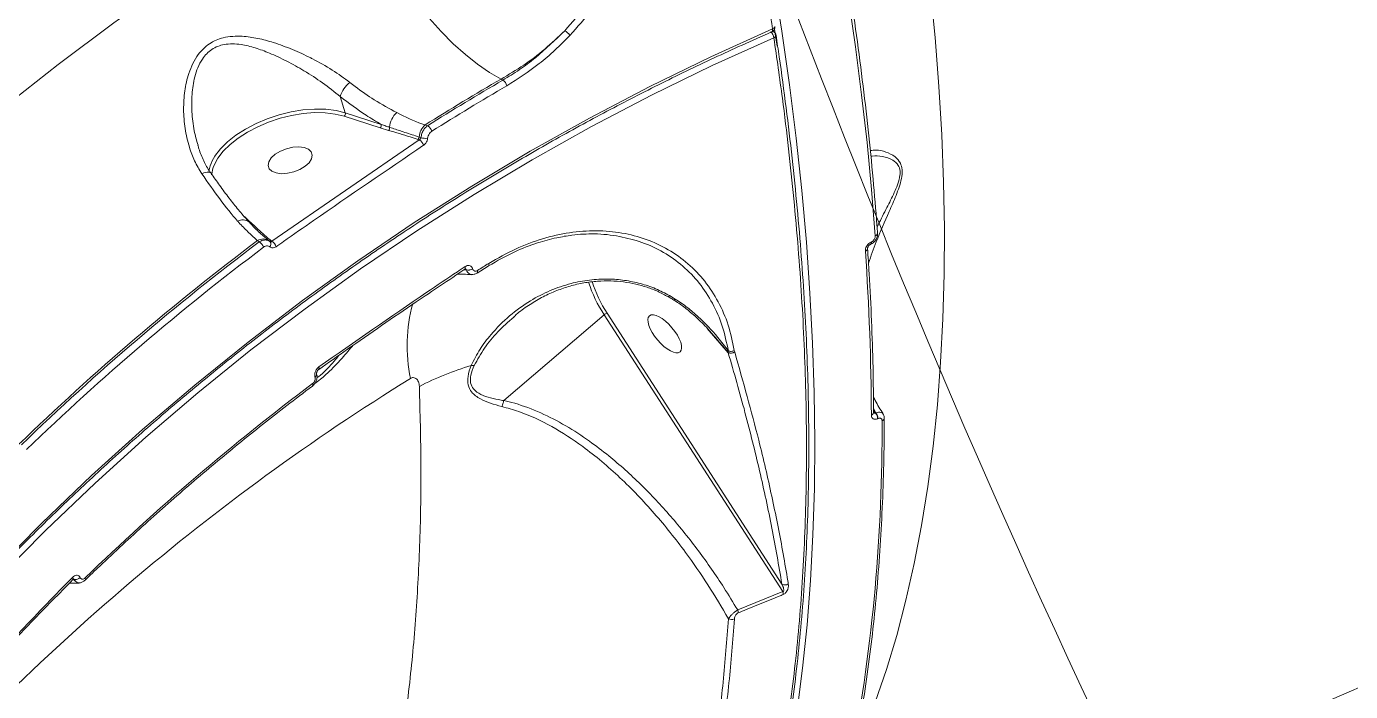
# Model space of a CAD drawing. Header units: millimetres. Extents: x -6104 to 7803, y -6013 to 4803.
# Drawn here: x 959.1 to 1220.1, y 1708.9 to 1840 of the extents above; entities that cross this region are included whole.
import ezdxf

# ---------------------------------------------------------------- set-up
doc = ezdxf.new("R2010")
doc.units = ezdxf.units.MM
doc.layers.add('DIKOM_ОБЪЕКТ', color=7, linetype='Continuous')

msp = doc.modelspace()

# ---------------------------------------------------------------- linework, layer by layer
at = {"layer": 'DIKOM_ОБЪЕКТ', "color": 7, "linetype": 'Continuous', "lineweight": 15}
for p, q in [((1105.984, 1838.947), (1105.994, 1838.951)), ((1106.188, 1839.075), (1106.36, 1838.973)), ((1106.669, 1838.498), (1107.022, 1836.104)), ((1106.835, 1838.274), (1106.837, 1838.262)), ((1052.607, 1829.649), (1052.972, 1829.433)), ((1020.911, 1826.188), (1021.904, 1822.986)), ((1021.12, 1822.481), (1021.696, 1822.311)), ((1021.696, 1822.311), (1028.777, 1820.025)), ((1028.985, 1820.701), (1021.904, 1822.986)), ((1028.777, 1820.025), (1030.428, 1819.525)), ((1038.136, 1820.444), (1037.668, 1820.597)), ((1036.493, 1817.662), (1007.393, 1797.65)), ((1036.237, 1817.745), (1036.493, 1817.662)), ((1002.651, 1801.959), (1002.008, 1802.515)), ((1003.642, 1801.05), (1002.651, 1801.959)), ((1005.672, 1798.794), (1006.888, 1797.721)), ((1076.324, 1798.546), (1075.965, 1798.599)), ((1004.59, 1797.786), (1004.896, 1797.52)), ((1006.888, 1797.721), (1007.069, 1797.564)), ((1007.393, 1797.65), (1007.336, 1797.699)), ((1125.465, 1797.045), (1125.42, 1797.025)), ((1125.629, 1797.523), (1125.584, 1797.504)), ((1045.77, 1791.993), (1045.263, 1792.003)), ((1045.421, 1792.109), (1045.764, 1792.014)), ((1045.476, 1792.174), (1045.462, 1792.164)), ((1045.764, 1792.014), (1045.77, 1791.993)), ((1047.016, 1792.215), (1047.01, 1792.237)), ((1050.103, 1792.773), (1047.874, 1791.387)), ((1086.964, 1786.245), (1085.825, 1786.931)), ((1053.146, 1766.246), (1072.95, 1783.163)), ((1055.107, 1782.682), (1055.241, 1782.806)), ((1072.95, 1783.163), (1108.142, 1728.578)), ((1107.983, 1730.056), (1073.548, 1783.467)), ((1093.268, 1780.46), (1097.398, 1775.686)), ((1381.562, 1778.884), (1112.67, 1662.432)), ((1096.613, 1776.623), (1097.38, 1775.714)), ((1097.424, 1776.013), (1097.38, 1775.714)), ((1097.38, 1775.714), (1097.398, 1775.686)), ((1098.659, 1775.857), (1098.595, 1776.123)), ((1098.67, 1775.823), (1098.659, 1775.857)), ((1016.646, 1772.37), (1016.631, 1772.359)), ((1015.929, 1770.886), (1015.935, 1770.865)), ((1126.038, 1764.726), (1126.523, 1763.793)), ((1126.457, 1763.764), (1126.043, 1764.326)), ((1126.05, 1763.879), (1126.049, 1763.853)), ((1126.523, 1763.793), (1126.457, 1763.764)), ((1126.852, 1762.66), (1126.918, 1762.688)), ((968.2, 1730.99), (968.194, 1730.984)), ((968.464, 1730.916), (968.215, 1730.9)), ((968.217, 1730.972), (968.454, 1730.935)), ((968.454, 1730.935), (968.464, 1730.916)), ((969.659, 1731.336), (969.65, 1731.355)), ((970.622, 1730.828), (970.615, 1730.819)), ((1108.142, 1728.578), (1099.26, 1724.946))]:
    msp.add_line(p, q, dxfattribs=at)
at = {"layer": 'DIKOM_ОБЪЕКТ', "color": 7, "linetype": 'Continuous', "lineweight": 15, "flags": 128}
for points in [[(1116.002, 1874.942), (1117.857, 1865.084), (1119.555, 1855.307), (1121.095, 1845.617), (1122.477, 1836.021), (1123.699, 1826.526), (1124.76, 1817.138), (1125.661, 1807.865), (1126.399, 1798.711)], [(1022.055, 1870.646), (1010.336, 1863.625), (998.791, 1856.297), (987.428, 1848.664), (976.253, 1840.732), (965.271, 1832.504), (954.488, 1823.986), (943.911, 1815.182), (933.545, 1806.097), (923.396, 1796.736), (913.469, 1787.103), (903.771, 1777.205), (894.306, 1767.046), (885.079, 1756.633), (876.096, 1745.97)], [(1022.055, 1870.646), (1023.245, 1867.287), (1024.628, 1863.891), (1026.19, 1860.487), (1027.919, 1857.108), (1029.798, 1853.784), (1031.81, 1850.545), (1033.936, 1847.421), (1036.157, 1844.44), (1038.453, 1841.63), (1040.803, 1839.016), (1043.186, 1836.622), (1045.579, 1834.47), (1047.962, 1832.58), (1050.312, 1830.968), (1052.607, 1829.649)], [(1110.997, 1705.132), (1112.072, 1713.457), (1112.95, 1722.005), (1113.629, 1730.767), (1114.11, 1739.736), (1114.391, 1748.905), (1114.472, 1758.265), (1114.354, 1767.81), (1114.035, 1777.531), (1113.518, 1787.42), (1112.801, 1797.468), (1111.886, 1807.667), (1110.774, 1818.009), (1109.465, 1828.484), (1107.96, 1839.084), (1106.261, 1849.801)], [(1118.705, 1689.134), (1121.408, 1694.643), (1123.989, 1700.552), (1126.385, 1706.738), (1128.592, 1713.193), (1130.61, 1719.913), (1132.435, 1726.89), (1134.067, 1734.119), (1135.504, 1741.593), (1136.744, 1749.304), (1137.787, 1757.246), (1138.631, 1765.411), (1139.276, 1773.792), (1139.72, 1782.381), (1139.964, 1791.169), (1140.008, 1800.149), (1139.851, 1809.312), (1139.493, 1818.65), (1138.935, 1828.154), (1138.178, 1837.816), (1137.221, 1847.625)], [(1106.134, 1839.539), (1093.947, 1834.025), (1081.916, 1828.165), (1070.05, 1821.962), (1058.356, 1815.42), (1046.842, 1808.544), (1035.515, 1801.337), (1024.383, 1793.805), (1013.453, 1785.952), (1002.732, 1777.785), (992.227, 1769.307), (981.946, 1760.525), (971.895, 1751.444), (962.08, 1742.07), (952.508, 1732.41), (943.185, 1722.47), (934.117, 1712.256), (925.311, 1701.775), (916.772, 1691.034), (908.505, 1680.04), (900.517, 1668.8), (892.812, 1657.321)], [(893.718, 1656.115), (901.4, 1667.559), (909.364, 1678.766), (917.606, 1689.727), (926.12, 1700.436), (934.899, 1710.885), (943.94, 1721.068), (953.234, 1730.979), (962.777, 1740.61), (972.563, 1749.955), (982.584, 1759.008), (992.834, 1767.764), (1003.307, 1776.216), (1013.996, 1784.36), (1024.893, 1792.189), (1035.992, 1799.698), (1047.284, 1806.883), (1058.764, 1813.739), (1070.423, 1820.261), (1082.254, 1826.446), (1094.248, 1832.288), (1106.399, 1837.785)], [(1105.994, 1838.951), (1106.001, 1838.955), (1106.068, 1839.015), (1106.116, 1839.107), (1106.144, 1839.228), (1106.15, 1839.374), (1106.134, 1839.539)], [(1106.134, 1839.539), (1106.284, 1839.615), (1106.408, 1839.7), (1106.5, 1839.792), (1106.557, 1839.887), (1106.576, 1839.98), (1106.572, 1840.022)], [(1106.837, 1838.262), (1106.84, 1838.228), (1106.821, 1838.134), (1106.764, 1838.039), (1106.672, 1837.947), (1106.549, 1837.861), (1106.399, 1837.785)], [(1106.518, 1839.504), (1106.586, 1839.055), (1106.634, 1838.733)], [(996.061, 1812.655), (996.792, 1814.013), (997.849, 1815.396), (999.195, 1816.74), (1000.8, 1818.016), (1002.628, 1819.196), (1004.641, 1820.254), (1006.793, 1821.167), (1009.038, 1821.915), (1011.327, 1822.482), (1013.609, 1822.855), (1015.834, 1823.025), (1017.954, 1822.99), (1019.922, 1822.75), (1021.12, 1822.481)], [(1021.904, 1822.986), (1020.075, 1823.44), (1018.045, 1823.687), (1015.859, 1823.723), (1013.564, 1823.547), (1011.211, 1823.163), (1008.851, 1822.579), (1006.536, 1821.807), (1004.316, 1820.866), (1002.241, 1819.774), (1000.355, 1818.557), (998.7, 1817.242), (997.312, 1815.855), (996.868, 1815.324)], [(1013.964, 1812.441), (1014.751, 1813.155), (1015.236, 1813.907), (1015.38, 1814.637), (1015.172, 1815.286), (1014.627, 1815.8), (1013.791, 1816.138), (1012.731, 1816.273), (1011.533, 1816.194), (1010.293, 1815.907), (1009.113, 1815.436), (1008.088, 1814.818), (1007.301, 1814.104), (1006.816, 1813.352), (1006.671, 1812.622), (1006.88, 1811.973), (1007.424, 1811.459), (1008.261, 1811.121), (1009.321, 1810.985), (1010.519, 1811.065), (1011.759, 1811.351), (1012.939, 1811.823), (1013.964, 1812.441)], [(995.428, 1811.079), (995.389, 1811.124), (995.22, 1811.238), (994.988, 1811.298), (994.701, 1811.301), (994.369, 1811.248), (994.003, 1811.141), (993.616, 1810.984)], [(1045.52, 1792.67), (1045.553, 1792.524), (1045.562, 1792.395), (1045.547, 1792.288), (1045.508, 1792.207), (1045.476, 1792.174)], [(1047.955, 1791.902), (1047.981, 1791.77), (1047.987, 1791.652), (1047.976, 1791.55), (1047.947, 1791.467), (1047.9, 1791.406), (1047.875, 1791.387)], [(1086.964, 1786.245), (1086.823, 1786.107), (1086.725, 1786.046), (1086.685, 1786.049)], [(1016.697, 1772.87), (1016.729, 1772.723), (1016.736, 1772.593), (1016.718, 1772.485), (1016.676, 1772.402), (1016.646, 1772.37)], [(1015.468, 1769.585), (1015.501, 1769.459), (1015.514, 1769.345), (1015.508, 1769.246), (1015.483, 1769.167), (1015.439, 1769.107), (1015.429, 1769.099)], [(968.163, 1731.413), (968.215, 1731.284), (968.241, 1731.169), (968.238, 1731.074), (968.208, 1731.001), (968.2, 1730.99)]]:
    msp.add_lwpolyline(points, dxfattribs=at)
at = {"layer": 'DIKOM_ОБЪЕКТ', "color": 7, "linetype": 'Continuous', "lineweight": 15}
for centre, radius, start, end in [((2974.096, 2552.252), 1993.829, 183.254697, 206.06661), ((1063.494, 1836.275), 3.358, 36.41647, 60.15383), ((1104.577, 1837.546), 1.837, 7.46925, 51.70825), ((1105.585, 1839.863), 1, 293.52599, 8.64838), ((1106.052, 1838.454), 0.604, 59.3229, 79.44372), ((1105.848, 1838.114), 1, 36.91839, 59.21165), ((1105.848, 1838.114), 1, 8.4956, 36.91839), ((1026.515, 1824.452), 5.867, 129.29759, 162.78767), ((1297.498, 1408.627), 487.063, 120.18476, 122.23962), ((1297.903, 1408.408), 487.087, 120.18872, 122.22931), ((1298.08, 1408.349), 485.871, 120.18859, 122.22972), ((1051.92, 1827.849), 1.901, 14.46216, 56.41013), ((1021.254, 1822.817), 0.672, 311.16576, 14.61315), ((1034.683, 1819.946), 4.047, 130.39298, 177.34652), ((1028.334, 1820.531), 0.672, 311.15942, 14.6195), ((1029.95, 1820.033), 0.698, 313.2492, 8.24127), ((1039.849, 1818.002), 3.39, 130.03024, 176.41404), ((1037.111, 1818.816), 1.924, 16.2977, 57.81862), ((1035.785, 1818.256), 0.682, 311.4743, 356.47827), ((1035.446, 1815.965), 1.994, 18.1671, 58.33639), ((1037.81, 1821.173), 3.229, 252.28337, 275.71824), ((1003.25, 1809.859), 8.402, 139.42665, 168.94791), ((1002.04, 1810.063), 6.517, 156.56403, 174.03805), ((1001.722, 1799.99), 1.898, 51.07866, 122.47273), ((1003.425, 1801.472), 0.474, 262.0118, 297.24955), ((1126.255, 1799.276), 0.583, 284.34557, 354.62631), ((1304.467, 1399.055), 498.912, 126.94603, 134.06111), ((1304.729, 1399.08), 498.652, 126.96203, 134.04512), ((1304.965, 1398.921), 497.553, 126.9621, 134.04498), ((1005.691, 1796.069), 2.04, 54.06898, 122.68128), ((1003.935, 1795.784), 1.984, 20.61291, 61.03063), ((1007.129, 1798.049), 0.406, 233.74929, 300.63707), ((1006.431, 1797.071), 0.807, 319.74543, 37.66917), ((1006.451, 1795.988), 1.91, 18.37137, 60.45688), ((1124.292, 1796.29), 0.578, 284.02942, 355.05477), ((1125.143, 1797.389), 0.456, 307.05413, 14.59781), ((1125.183, 1797.409), 0.461, 308.18744, 14.38058), ((1297.121, 1393.902), 469.561, 121.72769, 122.04835), ((632.721, 1761.585), 492.896, 0.20468, 3.97218), ((1046.132, 1793.556), 1.584, 256.57433, 303.67009), ((1046.138, 1793.534), 1.584, 256.56942, 303.67158), ((1093.945, 1797.153), 25.229, 197.43859, 213.6783), ((1093.704, 1796.936), 24.242, 197.35288, 213.75226), ((1065.581, 1777.119), 31.494, 164.79835, 191.91635), ((1073.793, 1782.244), 1.247, 101.34707, 132.55714), ((1097.896, 1776.895), 1.288, 246.42117, 306.33424), ((1097.912, 1776.892), 1.311, 246.92501, 305.31245), ((1065.809, 1711.05), 64.973, 107.07558, 116.81112), ((1047.051, 1775.11), 1.977, 260.68132, 277.94963), ((1276.698, 1380.322), 459.196, 121.79359, 138.92734), ((1015.66, 1771.411), 0.59, 297.11459, 6.89881), ((1015.664, 1771.392), 0.593, 297.20446, 6.1499), ((1299.486, 1391.663), 472.749, 126.92568, 134.08145), ((780.388, 1760.286), 347.344, 349.39514, 0.32293), ((1125.423, 1763.947), 0.631, 287.57419, 352.8121), ((1124.831, 1762.56), 2.023, 2.84042, 36.53774), ((1124.898, 1762.588), 2.022, 2.83491, 36.55421), ((1127.553, 1762.831), 0.612, 286.42138, 353.77548), ((968.625, 1732.36), 1.435, 263.17044, 315.56733), ((968.634, 1732.342), 1.436, 263.17317, 315.55952), ((970.263, 1731.03), 0.413, 330.62755, 34.30112), ((1108.605, 1731.112), 1.226, 239.54676, 301.39649), ((1106.713, 1728.11), 1.504, 354.73631, 18.1284), ((1098.081, 1724.426), 1.372, 242.57332, 293.21035), ((1097.858, 1724.448), 1.487, 356.11403, 19.54314)]:
    msp.add_arc(centre, radius, start, end, dxfattribs=at)
at = {"layer": 'DIKOM_ОБЪЕКТ', "color": 7, "linetype": 'Continuous', "lineweight": 15, "extrusion": (0, 0, -1)}
msp.add_ellipse((1084.882, 1779.406), major_axis=(-3.012, 3.564), ratio=0.4016192, dxfattribs=at)
at = {"layer": 'DIKOM_ОБЪЕКТ', "color": 7, "linetype": 'Continuous', "lineweight": 15}
for points, knots in [([(741.67, 2368.208), (744.458, 2368.221), (750.977, 2368.253), (761.711, 2366.826), (773.75, 2364.152), (786.017, 2360.216), (798.447, 2355.114), (810.995, 2348.896), (823.864, 2341.467), (837.023, 2332.798), (850.432, 2322.891), (863.796, 2311.963), (877.07, 2300.077), (890.212, 2287.312), (903.436, 2273.462), (916.699, 2258.528), (929.955, 2242.536), (942.76, 2226.036), (955.083, 2209.134), (966.91, 2191.941), (978.58, 2173.974), (990.05, 2155.26), (1001.278, 2135.845), (1012.166, 2115.882), (1022.673, 2095.423), (1032.764, 2074.53), (1042.468, 2053.13), (1051.733, 2031.277), (1060.515, 2009.038), (1068.62, 1986.902), (1076.037, 1964.943), (1082.77, 1943.229), (1088.927, 1921.407), (1094.465, 1899.546), (1099.334, 1877.735), (1103.236, 1857.698), (1105.245, 1845.107), (1106.134, 1839.539)], [0, 0, 0, 0, 0.0220395, 0.0515326, 0.0810498, 0.1105428, 0.1392035, 0.1678862, 0.1965469, 0.22604, 0.2555572, 0.2850503, 0.3137109, 0.3423937, 0.3710543, 0.4005474, 0.4300646, 0.4595576, 0.4871864, 0.5148348, 0.5424636, 0.5708352, 0.5992284, 0.6276001, 0.6562609, 0.6849436, 0.7136043, 0.7430975, 0.7726148, 0.802108, 0.8307686, 0.8594515, 0.8881122, 0.9176054, 0.9471225, 0.9766158, 1, 1, 1, 1]), ([(1080.49, 1890.423), (1080.955, 1887.877), (1081.658, 1884.02), (1081.759, 1878.656), (1081.475, 1873.259), (1080.56, 1867.838), (1079.063, 1862.525), (1077.178, 1857.296), (1074.745, 1852.251), (1071.832, 1847.515), (1068.952, 1843.429), (1066.599, 1840.793), (1065.165, 1839.187)], [0, 0, 0, 0, 0.1446503, 0.2191379, 0.2936257, 0.4383805, 0.5128978, 0.5874137, 0.733125, 0.8081315, 0.8831399, 1, 1, 1, 1]), ([(1066.196, 1838.268), (1067.657, 1839.908), (1070.348, 1842.93), (1073.751, 1847.894), (1076.57, 1852.837), (1078.931, 1858.023), (1080.785, 1863.385), (1082.12, 1868.856), (1082.919, 1874.384), (1083.131, 1879.899), (1082.821, 1885.352), (1082.136, 1888.857), (1081.794, 1890.607)], [0, 0, 0, 0, 0.1166806, 0.2150855, 0.3137977, 0.4122002, 0.5100599, 0.6082271, 0.7060843, 0.8039527, 0.9021327, 1, 1, 1, 1]), ([(1116.447, 1875.39), (1116.797, 1873.578), (1117.811, 1868.32), (1119.359, 1859.682), (1121.034, 1849.512), (1122.534, 1839.443), (1123.86, 1829.482), (1125.011, 1819.635), (1125.968, 1810.081), (1126.536, 1803.305), (1126.796, 1799.76), (1126.835, 1799.221)], [0, 0, 0, 0, 0.0688426, 0.1996567, 0.3304778, 0.4613024, 0.5921318, 0.7229656, 0.8538041, 0.9777655, 1, 1, 1, 1]), ([(1105.984, 1838.947), (1104.031, 1838.087), (1098.364, 1835.592), (1089.078, 1831.24), (1078.175, 1825.8), (1067.412, 1820.071), (1056.792, 1814.064), (1046.323, 1807.779), (1036.009, 1801.22), (1025.857, 1794.391), (1015.871, 1787.295), (1006.058, 1779.937), (996.422, 1772.32), (986.969, 1764.448), (977.705, 1756.327), (968.633, 1747.959), (959.759, 1739.351), (951.089, 1730.505), (942.625, 1721.428), (934.374, 1712.125), (926.34, 1702.599), (918.526, 1692.857), (910.937, 1682.905), (903.581, 1672.743), (897.6, 1664.065), (894.105, 1658.75), (892.917, 1656.943)], [0, 0, 0, 0, 0.0228178, 0.0662207, 0.1096244, 0.1530278, 0.1964311, 0.2398344, 0.2832372, 0.3266402, 0.3700429, 0.4134454, 0.4568477, 0.5002497, 0.5436515, 0.587053, 0.6304543, 0.6738551, 0.7172559, 0.7606561, 0.8040562, 0.8474559, 0.8908554, 0.9342544, 0.9776534, 1, 1, 1, 1]), ([(1022.799, 1828.992), (1021.671, 1829.816), (1019.37, 1831.499), (1016.658, 1833.011), (1014.024, 1834.357), (1011.47, 1835.536), (1007.97, 1836.83), (1004.654, 1837.717), (1001.97, 1838.112), (999.687, 1838.116), (997.463, 1837.791), (995.013, 1836.76), (993.055, 1834.827), (991.81, 1832.735), (990.849, 1830.332), (990.177, 1827.274), (989.949, 1823.607), (990.238, 1819.859), (991.015, 1816.453), (992.133, 1813.45), (993.119, 1811.811), (993.616, 1810.984)], [0, 0, 0, 0, 0.0713194, 0.1455329, 0.1511417, 0.2166824, 0.2835498, 0.3372073, 0.3918205, 0.4251653, 0.459114, 0.5134567, 0.5679406, 0.6040749, 0.6411277, 0.7022449, 0.7649116, 0.8302391, 0.8968705, 0.9479889, 1, 1, 1, 1]), ([(1052.607, 1829.649), (1054.111, 1830.534), (1057.068, 1832.273), (1061.286, 1835.484), (1063.867, 1837.948), (1065.165, 1839.187)], [0, 0, 0, 0, 0.3395473, 0.6677621, 1, 1, 1, 1]), ([(1065.165, 1839.187), (1063.276, 1837.339), (1060.415, 1834.539), (1056.246, 1831.445), (1054.063, 1830.103), (1052.972, 1829.433)], [0, 0, 0, 0, 0.4928111, 0.7464031, 1, 1, 1, 1]), ([(1053.761, 1828.324), (1055.915, 1829.702), (1059.177, 1831.789), (1063.268, 1835.302), (1065.22, 1837.28), (1066.196, 1838.268)], [0, 0, 0, 0, 0.4927615, 0.7463787, 1, 1, 1, 1]), ([(1106.399, 1837.785), (1106.972, 1833.798), (1108.516, 1823.057), (1110.442, 1805.931), (1111.991, 1786.598), (1112.814, 1767.668), (1112.89, 1749.22), (1112.197, 1731.333), (1110.751, 1714.4), (1108.575, 1698.457), (1105.707, 1683.517), (1102.099, 1669.336), (1097.734, 1655.998), (1092.605, 1643.575), (1086.836, 1632.322), (1080.425, 1622.319), (1074.591, 1614.653), (1070.645, 1610.742), (1069.249, 1609.359)], [0, 0, 0, 0, 0.0385427, 0.1038338, 0.1691752, 0.2344663, 0.3016539, 0.3688962, 0.4360838, 0.501375, 0.5667163, 0.6320075, 0.6991951, 0.7664374, 0.833625, 0.8989153, 0.964256, 1, 1, 1, 1]), ([(1106.819, 1838.272), (1107.034, 1836.866), (1107.764, 1832.065), (1108.83, 1823.979), (1110.018, 1814.036), (1111.015, 1804.25), (1111.834, 1794.632), (1112.472, 1785.185), (1112.931, 1775.903), (1113.21, 1766.782), (1113.31, 1757.821), (1113.232, 1749.016), (1112.974, 1740.366), (1112.537, 1731.867), (1111.92, 1723.517), (1111.123, 1715.325), (1110.149, 1707.314), (1109.001, 1699.521), (1107.681, 1691.966), (1106.19, 1684.652), (1104.529, 1677.578), (1102.698, 1670.739), (1100.695, 1664.132), (1098.521, 1657.757), (1096.175, 1651.612), (1093.656, 1645.695), (1090.962, 1640.005), (1088.094, 1634.544), (1085.06, 1629.325), (1081.871, 1624.371), (1078.538, 1619.697), (1075.058, 1615.327), (1072.073, 1611.887), (1070.192, 1610.008), (1069.573, 1609.389)], [0, 0, 0, 0, 0.0135242, 0.0461655, 0.0788171, 0.1113222, 0.1436779, 0.175921, 0.2080885, 0.240217, 0.2723434, 0.3044967, 0.336709, 0.3690166, 0.401456, 0.4340637, 0.466743, 0.4993218, 0.5317394, 0.5640327, 0.596238, 0.6283916, 0.6605295, 0.6926847, 0.7248838, 0.7571619, 0.7895542, 0.822096, 0.8547589, 0.8873719, 0.9197908, 0.9520585, 0.9842099, 1, 1, 1, 1]), ([(992.871, 1816.602), (992.599, 1817.547), (991.981, 1819.691), (991.602, 1823.079), (991.608, 1826.653), (992.049, 1829.584), (992.804, 1831.918), (993.809, 1833.88), (995.512, 1835.675), (997.694, 1836.491), (999.671, 1836.627), (1001.726, 1836.44), (1004.171, 1835.838), (1007.176, 1834.726), (1010.395, 1833.209), (1013.904, 1831.238), (1017.518, 1828.914), (1019.768, 1827.107), (1020.911, 1826.188)], [0, 0, 0, 0, 0.06097507, 0.13834162, 0.20809871, 0.27926224, 0.3187516, 0.35921674, 0.41671174, 0.47412719, 0.51043526, 0.54766798, 0.60851464, 0.67059417, 0.7467707, 0.82426542, 0.91067856, 1, 1, 1, 1]), ([(1032.06, 1823.028), (1030.584, 1823.831), (1027.855, 1825.313), (1024.751, 1827.484), (1023.154, 1828.718), (1022.799, 1828.992)], [0, 0, 0, 0, 0.4786837, 0.8843745, 1, 1, 1, 1]), ([(1020.911, 1826.188), (1022.604, 1824.903), (1025.292, 1822.863), (1027.987, 1821.285), (1028.985, 1820.701)], [0, 0, 0, 0, 0.62989689, 1, 1, 1, 1]), ([(1037.668, 1820.597), (1037.451, 1820.669), (1035.607, 1821.274), (1033.723, 1822.206), (1032.06, 1823.028)], [0, 0, 0, 0, 0.1178603, 1, 1, 1, 1]), ([(1030.64, 1820.133), (1030.398, 1820.213), (1029.841, 1820.396), (1029.294, 1820.591), (1028.985, 1820.701)], [0, 0, 0, 0, 0.4352944, 1, 1, 1, 1]), ([(1030.428, 1819.525), (1031.864, 1819.099), (1033.818, 1818.52), (1035.73, 1817.907), (1036.237, 1817.745)], [0, 0, 0, 0, 0.7353052, 1, 1, 1, 1]), ([(1036.466, 1818.214), (1036.231, 1818.29), (1035.06, 1818.669), (1033.134, 1819.308), (1031.406, 1819.88), (1030.64, 1820.133)], [0, 0, 0, 0, 0.1222841, 0.6114284, 1, 1, 1, 1]), ([(1038.136, 1820.444), (1038.053, 1820.383), (1037.769, 1820.174), (1037.347, 1819.673), (1036.959, 1818.913), (1036.871, 1818.369), (1036.828, 1818.097)], [0, 0, 0, 0, 0.1209467, 0.41444844, 0.7069605, 1, 1, 1, 1]), ([(1038.132, 1817.96), (1038.16, 1818.123), (1038.216, 1818.449), (1038.46, 1818.901), (1038.727, 1819.197), (1038.906, 1819.32), (1038.958, 1819.356)], [0, 0, 0, 0, 0.29273605, 0.58511457, 0.87882363, 1, 1, 1, 1]), ([(1036.828, 1818.097), (1036.797, 1818.107), (1036.677, 1818.146), (1036.556, 1818.185), (1036.466, 1818.214)], [0, 0, 0, 0, 0.2501006, 1, 1, 1, 1]), ([(1036.828, 1818.097), (1036.815, 1818.043), (1036.79, 1817.935), (1036.685, 1817.792), (1036.578, 1817.705), (1036.51, 1817.671), (1036.493, 1817.662)], [0, 0, 0, 0, 0.2930354, 0.59241, 0.9005035, 1, 1, 1, 1]), ([(1037.341, 1816.586), (1037.381, 1816.615), (1037.547, 1816.734), (1037.803, 1817.018), (1038.049, 1817.471), (1038.104, 1817.797), (1038.132, 1817.96)], [0, 0, 0, 0, 0.0963899, 0.3985821, 0.6990713, 1, 1, 1, 1]), ([(992.856, 1816.598), (992.916, 1816.368), (993.198, 1815.284), (993.988, 1813.529), (994.799, 1811.911), (995.365, 1811.182), (995.44, 1811.086)], [0, 0, 0, 0, 0.11426584, 0.53691469, 0.93913278, 1, 1, 1, 1]), ([(1008.264, 1796.59), (1008.754, 1796.934), (1011.206, 1798.655), (1020.809, 1805.362), (1030.076, 1811.654), (1037.341, 1816.586)], [0, 0, 0, 0, 0.051226, 0.256127, 1, 1, 1, 1]), ([(1125.053, 1793.347), (1125.536, 1794.74), (1126.695, 1798.08), (1128.712, 1802.548), (1130.291, 1806.167), (1131.107, 1808.345), (1131.605, 1810.084), (1131.755, 1811.785), (1131.314, 1813.319), (1130.157, 1814.56), (1128.448, 1815.335), (1126.697, 1815.738), (1125.778, 1815.601), (1125.394, 1815.544)], [0, 0, 0, 0, 0.1288449, 0.3090011, 0.4030419, 0.4506457, 0.4995428, 0.5545233, 0.605816, 0.6830395, 0.7977673, 0.9154378, 1, 1, 1, 1]), ([(1125.509, 1814.393), (1125.607, 1814.414), (1126.295, 1814.558), (1127.841, 1814.408), (1129.631, 1813.887), (1130.892, 1812.899), (1131.337, 1811.636), (1131.261, 1810.606), (1131.033, 1809.555), (1130.642, 1808.399), (1129.741, 1806.378), (1128.368, 1803.717), (1127.315, 1801.611), (1126.743, 1800.466)], [0, 0, 0, 0, 0.0269315, 0.1885677, 0.3495559, 0.4522349, 0.517813, 0.5729284, 0.5880413, 0.6520041, 0.7164128, 0.8459091, 1, 1, 1, 1]), ([(993.616, 1810.984), (994.796, 1809.274), (997.191, 1805.804), (999.54, 1802.927), (1000.696, 1801.599), (1000.703, 1801.591)], [0, 0, 0, 0, 0.49139562, 0.99706527, 1, 1, 1, 1]), ([(995.437, 1811.084), (995.997, 1810.279), (997.188, 1808.568), (999.002, 1806.151), (1000.853, 1803.842), (1002.162, 1802.286), (1002.828, 1801.574), (1002.911, 1801.486)], [0, 0, 0, 0, 0.2204055, 0.46846902, 0.71691936, 0.96477122, 1, 1, 1, 1]), ([(1000.703, 1801.591), (1001.293, 1800.961), (1002.476, 1799.697), (1003.786, 1798.517), (1004.458, 1797.906), (1004.59, 1797.786)], [0, 0, 0, 0, 0.4439011, 0.8911175, 1, 1, 1, 1]), ([(1002.923, 1801.475), (1003.328, 1801.035), (1004.314, 1799.963), (1005.345, 1799.067), (1005.952, 1798.539)], [0, 0, 0, 0, 0.41020988, 1, 1, 1, 1]), ([(1007.336, 1797.699), (1006.444, 1798.482), (1005.187, 1799.586), (1003.991, 1800.72), (1003.642, 1801.05)], [0, 0, 0, 0, 0.7088221, 1, 1, 1, 1]), ([(1075.965, 1798.599), (1075.152, 1798.735), (1073.543, 1799.003), (1071.152, 1799.131), (1068.834, 1799.089), (1066.345, 1798.854), (1063.341, 1798.344), (1059.57, 1797.322), (1055.043, 1795.598), (1051.859, 1793.783), (1050.14, 1792.803)], [0, 0, 0, 0, 0.103986, 0.205839, 0.2906869, 0.3765799, 0.4901692, 0.6312484, 0.8009205, 1, 1, 1, 1]), ([(1098.595, 1776.123), (1098.241, 1777.824), (1097.532, 1781.224), (1095.521, 1785.794), (1092.863, 1789.863), (1089.547, 1793.324), (1085.657, 1796.108), (1081.276, 1798.154), (1076.497, 1799.419), (1071.413, 1799.866), (1066.136, 1799.483), (1060.773, 1798.256), (1055.404, 1796.267), (1051.927, 1794.283), (1050.187, 1793.29)], [0, 0, 0, 0, 0.0836185, 0.1671664, 0.2504178, 0.3338529, 0.4173039, 0.5004889, 0.5837391, 0.6671391, 0.7504575, 0.8333965, 0.9166289, 1, 1, 1, 1]), ([(1075.945, 1798.594), (1077.439, 1798.259), (1080.515, 1797.571), (1084.71, 1795.564), (1088.534, 1792.857), (1091.789, 1789.474), (1094.402, 1785.491), (1096.377, 1781.017), (1097.075, 1777.682), (1097.424, 1776.013)], [0, 0, 0, 0, 0.1356904, 0.2794738, 0.4230165, 0.5676243, 0.7110709, 0.8553554, 1, 1, 1, 1]), ([(1126.817, 1799.218), (1126.826, 1799.151), (1126.865, 1798.875), (1126.73, 1798.351), (1126.377, 1797.717), (1125.916, 1797.248), (1125.567, 1797.117), (1125.456, 1797.075)], [0, 0, 0, 0, 0.0766214, 0.3163533, 0.5826381, 0.8680117, 1, 1, 1, 1]), ([(1126.399, 1798.711), (1126.397, 1798.614), (1126.392, 1798.42), (1126.267, 1798.111), (1126.071, 1797.832), (1125.845, 1797.631), (1125.691, 1797.554), (1125.629, 1797.523)], [0, 0, 0, 0, 0.2143004, 0.4284611, 0.6429442, 0.8577443, 1, 1, 1, 1]), ([(1007.069, 1797.564), (1007.022, 1797.6), (1006.8, 1797.77), (1006.315, 1797.938), (1005.594, 1797.899), (1005.129, 1797.646), (1004.896, 1797.52)], [0, 0, 0, 0, 0.0813877, 0.385788, 0.6937172, 1, 1, 1, 1]), ([(1005.793, 1796.482), (1005.925, 1796.564), (1006.189, 1796.728), (1006.605, 1796.765), (1006.888, 1796.671), (1007.019, 1796.571), (1007.046, 1796.55)], [0, 0, 0, 0, 0.30776383, 0.61587591, 0.91908482, 1, 1, 1, 1]), ([(1007.046, 1796.55), (1007.063, 1796.537), (1007.183, 1796.442), (1007.449, 1796.34), (1007.863, 1796.36), (1008.13, 1796.513), (1008.264, 1796.59)], [0, 0, 0, 0, 0.0523683, 0.3650567, 0.6827332, 1, 1, 1, 1]), ([(1007.393, 1797.65), (1007.36, 1797.614), (1007.296, 1797.545), (1007.187, 1797.511), (1007.111, 1797.532), (1007.074, 1797.56), (1007.069, 1797.564)], [0, 0, 0, 0, 0.3345383, 0.6549065, 0.9517319, 1, 1, 1, 1]), ([(1125.584, 1797.504), (1125.493, 1797.458), (1125.264, 1797.343), (1124.927, 1797.044), (1124.632, 1796.628), (1124.445, 1796.164), (1124.436, 1795.874), (1124.432, 1795.729)], [0, 0, 0, 0, 0.1407933, 0.3552795, 0.5700414, 0.7849531, 1, 1, 1, 1]), ([(1125.418, 1797.022), (1125.387, 1797.008), (1125.317, 1796.976), (1125.183, 1796.87), (1125.053, 1796.727), (1124.949, 1796.561), (1124.885, 1796.4), (1124.866, 1796.281), (1124.868, 1796.257), (1124.869, 1796.246)], [0, 0, 0, 0, 0.1286614, 0.2794691, 0.4257687, 0.5816133, 0.7369639, 0.8920289, 1, 1, 1, 1]), ([(1124.868, 1796.24), (1124.977, 1794.581), (1125.293, 1789.769), (1125.677, 1781.915), (1125.976, 1772.768), (1126.024, 1766.819), (1126.048, 1763.868)], [0, 0, 0, 0, 0.1498916, 0.4347618, 0.7196491, 1, 1, 1, 1]), ([(1050.187, 1793.29), (1050.202, 1793.203), (1050.232, 1793.029), (1050.198, 1792.857), (1050.135, 1792.813), (1050.112, 1792.796)], [0, 0, 0, 0, 0.3855684, 0.7711316, 1, 1, 1, 1]), ([(1045.488, 1792.154), (1042.282, 1790.006), (1034.48, 1784.777), (1024.879, 1778.169), (1018.546, 1773.684), (1016.66, 1772.349)], [0, 0, 0, 0, 0.3287687, 0.8001316, 1, 1, 1, 1]), ([(1045.52, 1792.67), (1045.016, 1792.332), (1042.497, 1790.642), (1032.785, 1784.09), (1023.756, 1777.793), (1016.697, 1772.87)], [0, 0, 0, 0, 0.0517106, 0.2585523, 1, 1, 1, 1]), ([(1046.833, 1791.053), (1046.279, 1791.106), (1045.289, 1791.201), (1044.38, 1791.158), (1043.978, 1791.139)], [0, 0, 0, 0, 0.5584337, 1, 1, 1, 1]), ([(1045.577, 1792.223), (1045.58, 1792.223), (1045.59, 1792.222), (1045.545, 1792.217), (1045.485, 1792.176), (1045.462, 1792.16)], [0, 0, 0, 0, 0.2436017, 0.7187664, 1, 1, 1, 1]), ([(1047.01, 1792.237), (1046.981, 1792.318), (1046.907, 1792.529), (1046.679, 1792.777), (1046.332, 1792.914), (1045.924, 1792.892), (1045.655, 1792.744), (1045.52, 1792.67)], [0, 0, 0, 0, 0.134269, 0.3469826, 0.5632541, 0.7817355, 1, 1, 1, 1]), ([(1045.544, 1792.224), (1045.579, 1792.214), (1045.66, 1792.19), (1045.734, 1792.11), (1045.756, 1792.041), (1045.764, 1792.014)], [0, 0, 0, 0, 0.318387, 0.7369681, 1, 1, 1, 1]), ([(1045.77, 1791.993), (1045.844, 1791.833), (1045.999, 1791.498), (1046.346, 1791.238), (1046.637, 1791.114), (1046.786, 1791.126), (1046.833, 1791.131)], [0, 0, 0, 0, 0.3263577, 0.6866353, 0.8994757, 1, 1, 1, 1]), ([(1047.869, 1791.396), (1047.691, 1791.296), (1047.356, 1791.108), (1046.98, 1791.118), (1046.804, 1791.123)], [0, 0, 0, 0, 0.532564, 1, 1, 1, 1]), ([(1047.955, 1791.902), (1047.954, 1791.901), (1047.87, 1791.848), (1047.692, 1791.773), (1047.47, 1791.766), (1047.272, 1791.835), (1047.109, 1791.971), (1047.046, 1792.136), (1047.016, 1792.215)], [0, 0, 0, 0, 0.0043511, 0.2197993, 0.4355868, 0.5682641, 0.7938069, 1, 1, 1, 1]), ([(1085.825, 1786.931), (1084.922, 1787.409), (1083.091, 1788.379), (1080.088, 1789.373), (1076.954, 1790.016), (1073.582, 1790.275), (1070.027, 1790.088), (1066.17, 1789.355), (1062.242, 1788.009), (1058.156, 1785.895), (1054.188, 1783.011), (1050.915, 1779.708), (1048.36, 1776.387), (1047.277, 1774.241), (1046.73, 1773.159)], [0, 0, 0, 0, 0.0637949, 0.1293409, 0.195693, 0.2634247, 0.3422605, 0.422708, 0.5170774, 0.6134034, 0.7254016, 0.8399982, 0.9193185, 1, 1, 1, 1]), ([(1085.535, 1786.714), (1084.885, 1787.07), (1083.565, 1787.795), (1081.418, 1788.628), (1079.139, 1789.265), (1076.732, 1789.685), (1074.198, 1789.874), (1071.571, 1789.812), (1068.894, 1789.481), (1066.211, 1788.865), (1063.533, 1787.953), (1060.88, 1786.748), (1058.296, 1785.223), (1056.389, 1783.908), (1055.415, 1783.03), (1055.204, 1782.84)], [0, 0, 0, 0, 0.0661456, 0.1344659, 0.2033542, 0.2760802, 0.3523944, 0.4323066, 0.5154235, 0.6008861, 0.6886827, 0.780851, 0.8757961, 0.9731391, 1, 1, 1, 1]), ([(1086.682, 1786.039), (1086.437, 1786.198), (1086.064, 1786.439), (1085.674, 1786.647), (1085.541, 1786.719)], [0, 0, 0, 0, 0.6569524, 1, 1, 1, 1]), ([(1085.825, 1786.931), (1085.81, 1786.915), (1085.721, 1786.818), (1085.604, 1786.712), (1085.571, 1786.745), (1085.558, 1786.758)], [0, 0, 0, 0, 0.1048201, 0.6516023, 1, 1, 1, 1]), ([(1094.337, 1779.257), (1094.108, 1779.532), (1093.174, 1780.654), (1091.458, 1782.37), (1089.276, 1784.249), (1087.706, 1785.443), (1086.833, 1785.94), (1086.675, 1786.03)], [0, 0, 0, 0, 0.1046167, 0.4273307, 0.7110781, 0.9477698, 1, 1, 1, 1]), ([(1097.424, 1776.013), (1096.735, 1776.92), (1094.917, 1779.313), (1092.208, 1782.177), (1089.364, 1784.644), (1087.764, 1785.712), (1086.964, 1786.245)], [0, 0, 0, 0, 0.2319355, 0.6115104, 0.8058724, 1, 1, 1, 1]), ([(1047.324, 1773.152), (1047.972, 1774.315), (1049.284, 1776.671), (1051.927, 1779.91), (1054.035, 1781.748), (1055.107, 1782.682)], [0, 0, 0, 0, 0.3244097, 0.6566234, 1, 1, 1, 1]), ([(1093.327, 1780.401), (1094.124, 1779.509), (1095.236, 1778.265), (1096.309, 1776.986), (1096.613, 1776.623)], [0, 0, 0, 0, 0.7164172, 1, 1, 1, 1]), ([(1015.875, 1769.587), (1016.619, 1770.146), (1017.874, 1771.091), (1019.57, 1772.767), (1021.299, 1774.62), (1022.584, 1776.113), (1023.354, 1777.024), (1023.421, 1777.104)], [0, 0, 0, 0, 0.2703568, 0.45644, 0.6474196, 0.9691388, 1, 1, 1, 1]), ([(1020.651, 1775.167), (1020.53, 1775.009), (1020.043, 1774.375), (1019.075, 1773.259), (1017.762, 1771.826), (1016.791, 1771.073), (1016.303, 1770.694)], [0, 0, 0, 0, 0.0974968, 0.3921538, 0.6940816, 1, 1, 1, 1]), ([(1097.398, 1775.686), (1098.531, 1771.745), (1100.799, 1763.864), (1103.64, 1752.338), (1106.102, 1741.02), (1107.356, 1733.71), (1107.983, 1730.056)], [0, 0, 0, 0, 0.2492694, 0.4985388, 0.7492699, 1, 1, 1, 1]), ([(1098.595, 1776.123), (1098.508, 1776.081), (1098.327, 1775.995), (1098.008, 1775.936), (1097.69, 1775.936), (1097.511, 1775.988), (1097.424, 1776.013)], [0, 0, 0, 0, 0.2437017, 0.4999811, 0.756357, 1, 1, 1, 1]), ([(1109.243, 1730.066), (1109.173, 1730.501), (1108.822, 1732.678), (1107.83, 1738.392), (1106.039, 1747.355), (1103.05, 1760.33), (1100.323, 1769.975), (1098.67, 1775.823)], [0, 0, 0, 0, 0.0299891, 0.1499524, 0.390071, 0.6301903, 1, 1, 1, 1]), ([(1016.697, 1772.87), (1016.574, 1772.767), (1016.328, 1772.562), (1016.052, 1772.113), (1015.89, 1771.626), (1015.858, 1771.2), (1015.909, 1770.974), (1015.929, 1770.886)], [0, 0, 0, 0, 0.2182444, 0.43676417, 0.6530234, 0.86573282, 1, 1, 1, 1]), ([(1016.631, 1772.356), (1016.623, 1772.351), (1016.585, 1772.328), (1016.486, 1772.232), (1016.374, 1772.074), (1016.289, 1771.893), (1016.242, 1771.719), (1016.23, 1771.574), (1016.242, 1771.492), (1016.246, 1771.484), (1016.246, 1771.482)], [0, 0, 0, 0, 0.044307, 0.2036456, 0.3644786, 0.5200205, 0.6586433, 0.8033132, 0.9545883, 1, 1, 1, 1]), ([(1046.73, 1773.159), (1046.469, 1772.435), (1045.994, 1771.117), (1046.033, 1769.269), (1046.831, 1767.678), (1048.42, 1766.528), (1050.493, 1765.669), (1052, 1765.268), (1052.761, 1765.066)], [0, 0, 0, 0, 0.1672669, 0.3043202, 0.4416775, 0.6370342, 0.8167192, 1, 1, 1, 1]), ([(1053.141, 1766.239), (1053.14, 1766.239), (1052.976, 1766.263), (1052.085, 1766.416), (1050.522, 1766.722), (1048.616, 1767.372), (1047.181, 1768.316), (1046.511, 1769.692), (1046.571, 1771.347), (1047.055, 1772.508), (1047.324, 1773.152)], [0, 0, 0, 0, 0.0002701, 0.041447, 0.2242951, 0.4065698, 0.5849826, 0.7124806, 0.8404534, 1, 1, 1, 1]), ([(1016.252, 1771.457), (1016.253, 1771.456), (1016.342, 1771.263), (1016.351, 1770.788), (1016.213, 1770.094), (1015.881, 1769.476), (1015.545, 1769.227), (1015.409, 1769.125)], [0, 0, 0, 0, 0.0022478, 0.2508779, 0.5209275, 0.8060034, 1, 1, 1, 1]), ([(1015.935, 1770.865), (1015.939, 1770.851), (1015.967, 1770.749), (1015.984, 1770.534), (1015.931, 1770.259), (1015.823, 1769.994), (1015.676, 1769.764), (1015.533, 1769.641), (1015.468, 1769.585)], [0, 0, 0, 0, 0.0339797, 0.2522591, 0.4705348, 0.5979186, 0.8193267, 1, 1, 1, 1]), ([(1016.247, 1771.476), (1016.249, 1771.471), (1016.251, 1771.464), (1016.253, 1771.457), (1016.254, 1771.455)], [0, 0, 0, 0, 0.7017437, 1, 1, 1, 1]), ([(1034.766, 1770.616), (1034.845, 1770.658), (1035.011, 1770.744), (1035.331, 1770.787), (1035.677, 1770.71), (1036.104, 1770.407), (1036.339, 1769.972), (1036.47, 1769.458), (1036.49, 1769.205), (1036.503, 1769.038)], [0, 0, 0, 0, 0.076747, 0.1605179, 0.3174033, 0.4661256, 0.7625025, 0.84284, 1, 1, 1, 1]), ([(1015.426, 1769.097), (1013.736, 1767.816), (1008.83, 1764.1), (1000.844, 1757.749), (991.532, 1749.966), (982.413, 1741.926), (975.474, 1735.499), (971.58, 1731.749), (970.614, 1730.819)], [0, 0, 0, 0, 0.1082669, 0.3142002, 0.5201376, 0.7260739, 0.9320081, 1, 1, 1, 1]), ([(1036.503, 1769.038), (1036.645, 1763.842), (1036.931, 1753.45), (1036.675, 1738.403), (1035.912, 1723.794), (1034.543, 1709.209), (1032.515, 1694.797), (1029.764, 1680.69), (1026.334, 1667.274), (1022.207, 1654.634), (1017.381, 1642.839), (1012.023, 1632.266), (1006.185, 1622.903), (999.944, 1614.676), (993.087, 1607.456), (987.556, 1602.501), (984.135, 1600.309), (983.385, 1599.828)], [0, 0, 0, 0, 0.0645614, 0.1291228, 0.1943268, 0.2595307, 0.3316122, 0.4037493, 0.47583, 0.5500355, 0.6243025, 0.6985067, 0.7683205, 0.8381868, 0.9079997, 0.9798274, 1, 1, 1, 1]), ([(1052.761, 1765.066), (1052.776, 1765.095), (1052.864, 1765.266), (1053.021, 1765.649), (1053.099, 1766.03), (1053.141, 1766.239)], [0, 0, 0, 0, 0.0844262, 0.5004786, 1, 1, 1, 1]), ([(1052.761, 1765.066), (1053.881, 1764.757), (1057.265, 1763.823), (1062.669, 1761.249), (1069.369, 1756.884), (1076.169, 1751.166), (1082.917, 1744.112), (1088.618, 1736.94), (1093.468, 1729.959), (1096.122, 1725.459), (1097.449, 1723.208)], [0, 0, 0, 0, 0.0588103, 0.1777195, 0.2968176, 0.4509474, 0.6056246, 0.7600439, 0.8800203, 1, 1, 1, 1]), ([(1053.146, 1766.246), (1053.145, 1766.245), (1053.143, 1766.243), (1053.142, 1766.241), (1053.141, 1766.239), (1053.141, 1766.239)], [0, 0, 0, 0, 0.4596144, 0.8329932, 1, 1, 1, 1]), ([(1099.26, 1724.946), (1098.363, 1726.419), (1095.932, 1730.419), (1091.596, 1736.649), (1086.148, 1743.476), (1080.247, 1749.779), (1074.825, 1754.643), (1069.837, 1758.447), (1065.385, 1761.352), (1060.464, 1763.905), (1056.34, 1765.473), (1053.867, 1766.071), (1053.146, 1766.246)], [0, 0, 0, 0, 0.0783338, 0.212593, 0.3472671, 0.4817937, 0.61585, 0.6916665, 0.7820714, 0.8726189, 0.9628131, 1, 1, 1, 1]), ([(1126.009, 1767.076), (1126.13, 1766.811), (1126.668, 1765.633), (1127.379, 1764.496), (1127.93, 1763.616)], [0, 0, 0, 0, 0.2250132, 1, 1, 1, 1]), ([(1128.162, 1762.767), (1128.154, 1761.208), (1128.13, 1756.687), (1127.955, 1749.333), (1127.577, 1740.765), (1127.018, 1732.381), (1126.281, 1724.184), (1125.367, 1716.179), (1124.273, 1708.378), (1123.208, 1701.956), (1122.482, 1698.168), (1122.23, 1696.852)], [0, 0, 0, 0, 0.0652746, 0.1893413, 0.313416, 0.4374968, 0.561584, 0.6856778, 0.8097769, 0.9338814, 1, 1, 1, 1]), ([(1125.613, 1763.346), (1125.622, 1763.241), (1125.642, 1763.006), (1125.809, 1762.733), (1126.089, 1762.563), (1126.449, 1762.523), (1126.718, 1762.614), (1126.852, 1762.66)], [0, 0, 0, 0, 0.1741709, 0.3895839, 0.5957808, 0.7978754, 1, 1, 1, 1]), ([(1126.457, 1763.764), (1126.419, 1763.752), (1126.372, 1763.738), (1126.275, 1763.742), (1126.163, 1763.777), (1126.084, 1763.854), (1126.043, 1763.894)], [0, 0, 0, 0, 0.253149, 0.3073119, 0.6350333, 1, 1, 1, 1]), ([(1127.905, 1763.601), (1127.883, 1763.649), (1127.809, 1763.804), (1127.513, 1763.929), (1127.063, 1763.964), (1126.703, 1763.85), (1126.523, 1763.793)], [0, 0, 0, 0, 0.1261198, 0.4166896, 0.7080146, 1, 1, 1, 1]), ([(1126.918, 1762.688), (1127.007, 1762.719), (1127.184, 1762.779), (1127.42, 1762.753), (1127.602, 1762.642), (1127.709, 1762.464), (1127.721, 1762.312), (1127.726, 1762.244)], [0, 0, 0, 0, 0.20395878, 0.40800794, 0.61352538, 0.82655471, 1, 1, 1, 1]), ([(1127.906, 1763.6), (1127.952, 1763.538), (1128.101, 1763.335), (1128.174, 1763.03), (1128.15, 1762.81), (1128.146, 1762.765)], [0, 0, 0, 0, 0.2584492, 0.8493949, 1, 1, 1, 1]), ([(968.163, 1731.413), (967.734, 1730.973), (965.591, 1728.774), (957.339, 1720.255), (949.713, 1712.109), (943.751, 1705.74)], [0, 0, 0, 0, 0.0517111, 0.2585531, 1, 1, 1, 1]), ([(968.219, 1730.974), (965.492, 1728.178), (958.855, 1721.372), (950.727, 1712.807), (945.394, 1707.019), (943.806, 1705.296)], [0, 0, 0, 0, 0.3287935, 0.800186, 1, 1, 1, 1]), ([(969.65, 1731.355), (969.61, 1731.426), (969.507, 1731.608), (969.252, 1731.789), (968.9, 1731.836), (968.513, 1731.719), (968.279, 1731.515), (968.163, 1731.413)], [0, 0, 0, 0, 0.1342573, 0.3469957, 0.5632432, 0.7817513, 1, 1, 1, 1]), ([(968.32, 1731.086), (968.324, 1731.086), (968.34, 1731.088), (968.29, 1731.073), (968.225, 1731.013), (968.193, 1730.983)], [0, 0, 0, 0, 0.1433099, 0.5733528, 1, 1, 1, 1]), ([(968.304, 1731.072), (968.307, 1731.072), (968.355, 1731.066), (968.411, 1731.016), (968.442, 1730.958), (968.454, 1730.935)], [0, 0, 0, 0, 0.0412978, 0.6298449, 1, 1, 1, 1]), ([(968.464, 1730.916), (968.559, 1730.782), (968.761, 1730.499), (969.129, 1730.314), (969.378, 1730.307), (969.467, 1730.305)], [0, 0, 0, 0, 0.3670583, 0.7722604, 1, 1, 1, 1]), ([(970.608, 1730.828), (970.45, 1730.696), (970.138, 1730.437), (969.699, 1730.283), (969.466, 1730.314), (969.428, 1730.319)], [0, 0, 0, 0, 0.4626997, 0.913082, 1, 1, 1, 1]), ([(970.604, 1731.262), (970.602, 1731.261), (970.53, 1731.191), (970.372, 1731.078), (970.162, 1731.019), (969.962, 1731.037), (969.785, 1731.127), (969.7, 1731.269), (969.659, 1731.336)], [0, 0, 0, 0, 0.0043403, 0.2198584, 0.4356031, 0.568246, 0.793864, 1, 1, 1, 1]), ([(969.465, 1730.252), (968.889, 1730.259), (968.192, 1730.269), (967.563, 1730.199), (967.455, 1730.187)], [0, 0, 0, 0, 0.8281164, 1, 1, 1, 1]), ([(1107.983, 1730.056), (1108.053, 1729.901), (1108.192, 1729.595), (1108.318, 1729.18), (1108.359, 1728.872), (1108.337, 1728.71), (1108.299, 1728.637), (1108.272, 1728.608), (1108.241, 1728.588), (1108.199, 1728.573), (1108.163, 1728.576), (1108.142, 1728.578)], [0, 0, 0, 0, 0.3170035, 0.6271414, 0.7914128, 0.8704805, 0.8978214, 0.9254777, 0.9332542, 0.9603918, 1, 1, 1, 1]), ([(1108.21, 1727.972), (1108.3, 1728.014), (1108.479, 1728.099), (1108.727, 1728.315), (1108.959, 1728.608), (1109.175, 1729.041), (1109.289, 1729.564), (1109.258, 1729.902), (1109.243, 1730.066)], [0, 0, 0, 0, 0.10984632, 0.22004191, 0.32572525, 0.49250861, 0.75370882, 1, 1, 1, 1]), ([(1099.342, 1724.347), (1099.881, 1724.576), (1102.576, 1725.72), (1105.535, 1726.923), (1107.96, 1727.874), (1108.21, 1727.972)], [0, 0, 0, 0, 0.1831675, 0.9158778, 1, 1, 1, 1]), ([(1097.449, 1723.208), (1097.125, 1719.01), (1096.477, 1710.614), (1094.975, 1698.565), (1093.117, 1686.897), (1091.525, 1679.531), (1090.73, 1675.848)], [0, 0, 0, 0, 0.2491213, 0.4982427, 0.7491216, 1, 1, 1, 1]), ([(1091.884, 1675.741), (1092.676, 1679.403), (1094.26, 1686.727), (1096.123, 1698.377), (1097.638, 1710.465), (1098.293, 1718.932), (1098.621, 1723.165)], [0, 0, 0, 0, 0.2491215, 0.4982429, 0.7491216, 1, 1, 1, 1]), ([(1099.26, 1724.946), (1099.108, 1724.849), (1098.805, 1724.656), (1098.348, 1724.275), (1097.936, 1723.868), (1097.631, 1723.5), (1097.502, 1723.293), (1097.449, 1723.208)], [0, 0, 0, 0, 0.20222, 0.4043195, 0.6106006, 0.8410751, 1, 1, 1, 1]), ([(1098.621, 1723.165), (1098.638, 1723.295), (1098.669, 1723.524), (1098.813, 1723.852), (1098.983, 1724.088), (1099.161, 1724.255), (1099.282, 1724.316), (1099.342, 1724.347)], [0, 0, 0, 0, 0.3196219, 0.5619115, 0.7279407, 0.8640716, 1, 1, 1, 1])]:
    msp.add_open_spline(points, degree=3, knots=knots, dxfattribs=at)

doc.saveas('drawing.dxf')
